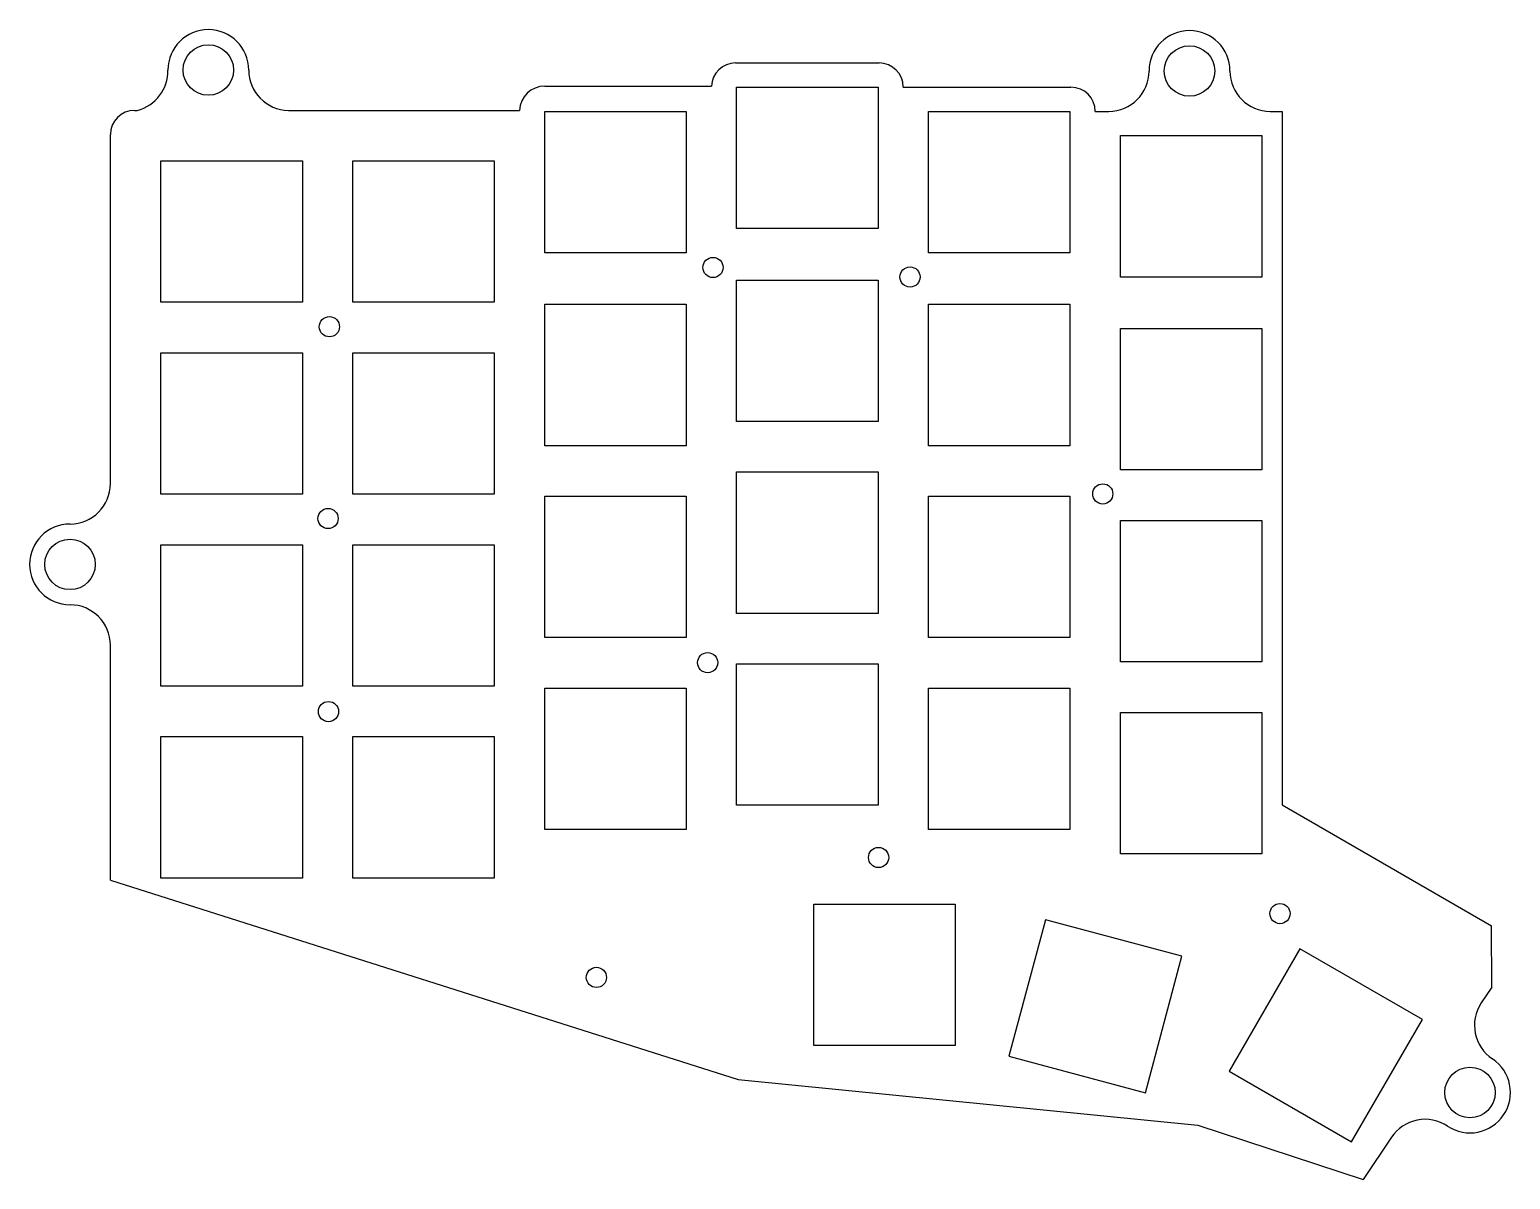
# Model space of a CAD drawing. Header units: millimetres. Extents: x -69 to 77, y -57 to 57.
import ezdxf

# ---------------------------------------------------------------- set-up
doc = ezdxf.new("R2010")
doc.units = ezdxf.units.MM
doc.layers.add('Shape2DView', color=7, linetype='CONTINUOUS')

msp = doc.modelspace()

# ---------------------------------------------------------------- linework, layer by layer
at = {"layer": 'Shape2DView'}
for p, q in [((0.492738, 53.9378), (14.6948, 53.9378)), ((-18.4052, 51.6378), (-1.90518, 51.6378)), ((0.594822, 51.5378), (14.5948, 51.5378)), ((0.594822, 37.5378), (0.594822, 51.5378)), ((14.5948, 51.5378), (14.5948, 37.5378)), ((17.0948, 51.5378), (33.6948, 51.5378)), ((-59.0052, 49.2378), (-58.7617, 49.2378)), ((-43.7865, 49.2378), (-20.9052, 49.2378)), ((-18.4052, 49.1378), (-4.40518, 49.1378)), ((-18.4052, 35.1378), (-18.4052, 49.1378)), ((-4.40518, 49.1378), (-4.40518, 35.1378)), ((19.5948, 49.1378), (33.5948, 49.1378)), ((19.5948, 35.1378), (19.5948, 49.1378)), ((33.5948, 49.1378), (33.5948, 35.1378)), ((36.0948, 49.1378), (37.4273, 49.1378)), ((53.4273, 49.1378), (54.5948, 49.1378)), ((54.5948, 49.1378), (54.5948, -19.5222)), ((-61.4052, 12.2871), (-61.4052, 46.8378)), ((38.5948, 46.7378), (52.5948, 46.7378)), ((38.5948, 32.7378), (38.5948, 46.7378)), ((52.5948, 46.7378), (52.5948, 32.7378)), ((-56.4052, 44.2378), (-42.4052, 44.2378)), ((-56.4052, 30.2378), (-56.4052, 44.2378)), ((-42.4052, 44.2378), (-42.4052, 30.2378)), ((-37.4052, 30.2378), (-37.4052, 44.2378)), ((-37.4052, 44.2378), (-23.4052, 44.2378)), ((-23.4052, 44.2378), (-23.4052, 30.2378)), ((14.5948, 37.5378), (0.594822, 37.5378)), ((-4.40518, 35.1378), (-18.4052, 35.1378)), ((33.5948, 35.1378), (19.5948, 35.1378)), ((0.594822, 32.4378), (14.5948, 32.4378)), ((0.594822, 18.4378), (0.594822, 32.4378)), ((14.5948, 32.4378), (14.5948, 18.4378)), ((52.5948, 32.7378), (38.5948, 32.7378)), ((-42.4052, 30.2378), (-56.4052, 30.2378)), ((-23.4052, 30.2378), (-37.4052, 30.2378)), ((-18.4052, 30.0378), (-4.40518, 30.0378)), ((-18.4052, 16.0378), (-18.4052, 30.0378)), ((-4.40518, 30.0378), (-4.40518, 16.0378)), ((19.5948, 30.0378), (33.5948, 30.0378)), ((19.5948, 16.0378), (19.5948, 30.0378)), ((33.5948, 30.0378), (33.5948, 16.0378)), ((38.5948, 27.6378), (52.5948, 27.6378)), ((38.5948, 13.6378), (38.5948, 27.6378)), ((52.5948, 27.6378), (52.5948, 13.6378)), ((-56.4052, 25.2378), (-42.4052, 25.2378)), ((-56.4052, 11.2378), (-56.4052, 25.2378)), ((-42.4052, 25.2378), (-42.4052, 11.2378)), ((-37.4052, 11.2378), (-37.4052, 25.2378)), ((-37.4052, 25.2378), (-23.4052, 25.2378)), ((-23.4052, 25.2378), (-23.4052, 11.2378)), ((14.5948, 18.4378), (0.594822, 18.4378)), ((-4.40518, 16.0378), (-18.4052, 16.0378)), ((33.5948, 16.0378), (19.5948, 16.0378)), ((0.594822, 13.4378), (14.5948, 13.4378)), ((0.594822, -0.562235), (0.594822, 13.4378)), ((14.5948, 13.4378), (14.5948, -0.562235)), ((52.5948, 13.6378), (38.5948, 13.6378)), ((-42.4052, 11.2378), (-56.4052, 11.2378)), ((-23.4052, 11.2378), (-37.4052, 11.2378)), ((-18.4052, 11.0378), (-4.40518, 11.0378)), ((-18.4052, -2.96224), (-18.4052, 11.0378)), ((-4.40518, 11.0378), (-4.40518, -2.96224)), ((19.5948, 11.0378), (33.5948, 11.0378)), ((19.5948, -2.96224), (19.5948, 11.0378)), ((33.5948, 11.0378), (33.5948, -2.96224)), ((38.5948, 8.63776), (52.5948, 8.63776)), ((38.5948, -5.36224), (38.5948, 8.63776)), ((52.5948, 8.63776), (52.5948, -5.36224)), ((-56.4052, 6.23776), (-42.4052, 6.23776)), ((-56.4052, -7.76224), (-56.4052, 6.23776)), ((-42.4052, 6.23776), (-42.4052, -7.76224)), ((-37.4052, -7.76224), (-37.4052, 6.23776)), ((-37.4052, 6.23776), (-23.4052, 6.23776)), ((-23.4052, 6.23776), (-23.4052, -7.76224)), ((14.5948, -0.562235), (0.594822, -0.562235)), ((-61.4052, -26.9622), (-61.4052, -3.71291)), ((-4.40518, -2.96224), (-18.4052, -2.96224)), ((33.5948, -2.96224), (19.5948, -2.96224)), ((0.594822, -5.56224), (14.5948, -5.56224)), ((0.594822, -19.5622), (0.594822, -5.56224)), ((14.5948, -5.56224), (14.5948, -19.5622)), ((52.5948, -5.36224), (38.5948, -5.36224)), ((-42.4052, -7.76224), (-56.4052, -7.76224)), ((-23.4052, -7.76224), (-37.4052, -7.76224)), ((-18.4052, -7.96224), (-4.40518, -7.96224)), ((-18.4052, -21.9622), (-18.4052, -7.96224)), ((-4.40518, -7.96224), (-4.40518, -21.9622)), ((19.5948, -7.96224), (33.5948, -7.96224)), ((19.5948, -21.9622), (19.5948, -7.96224)), ((33.5948, -7.96224), (33.5948, -21.9622)), ((38.5948, -10.3622), (52.5948, -10.3622)), ((38.5948, -24.3622), (38.5948, -10.3622)), ((52.5948, -10.3622), (52.5948, -24.3622)), ((-56.4052, -12.7622), (-42.4052, -12.7622)), ((-56.4052, -26.7622), (-56.4052, -12.7622)), ((-42.4052, -12.7622), (-42.4052, -26.7622)), ((-37.4052, -26.7622), (-37.4052, -12.7622)), ((-37.4052, -12.7622), (-23.4052, -12.7622)), ((-23.4052, -12.7622), (-23.4052, -26.7622)), ((14.5948, -19.5622), (0.594822, -19.5622)), ((54.5948, -19.5222), (75.3355, -31.492)), ((-4.40518, -21.9622), (-18.4052, -21.9622)), ((33.5948, -21.9622), (19.5948, -21.9622)), ((52.5948, -24.3622), (38.5948, -24.3622)), ((-61.4052, -26.9622), (0.734822, -46.7122)), ((-42.4052, -26.7622), (-56.4052, -26.7622)), ((-23.4052, -26.7622), (-37.4052, -26.7622)), ((8.23482, -29.3622), (22.2348, -29.3622)), ((8.23482, -43.3622), (8.23482, -29.3622)), ((22.2348, -29.3622), (22.2348, -43.3622)), ((31.1583, -30.8893), (27.5348, -44.4122)), ((44.6813, -34.5127), (31.1583, -30.8893)), ((75.3565, -37.5742), (75.3355, -31.492)), ((41.0578, -48.0357), (44.6813, -34.5127)), ((56.3578, -33.7613), (49.3578, -45.8857)), ((68.4821, -40.7613), (56.3578, -33.7613)), ((75.3565, -37.5742), (74.3182, -39.1267)), ((61.4821, -52.8857), (68.4821, -40.7613)), ((22.2348, -43.3622), (8.23482, -43.3622)), ((27.5348, -44.4122), (41.0578, -48.0357)), ((0.734822, -46.7122), (46.2448, -51.2222)), ((49.3578, -45.8857), (61.4821, -52.8857)), ((46.2448, -51.2222), (62.6348, -56.6022)), ((65.4263, -52.4283), (62.6348, -56.6022))]:
    msp.add_line(p, q, dxfattribs=at)
for centre, radius in [((-51.7143, 53.2378), 2.5), ((45.4273, 53.1378), 2.5), ((-1.74662, 33.6893), 1), ((17.7583, 32.7451), 1), ((-39.7283, 27.8225), 1), ((36.8405, 11.2668), 1), ((-39.8584, 8.82714), 1), ((-65.4052, 4.28709), 2.5), ((-2.27783, -5.43993), 1), ((-39.8174, -10.2832), 1), ((14.6467, -24.7269), 1), ((54.3863, -30.2873), 1), ((-13.292, -36.6028), 1), ((73.1958, -48.0003), 2.5)]:
    msp.add_circle(centre, radius, dxfattribs=at)
for centre, radius, start, end in [((-51.7143, 53.2378), 4, 0, 180), ((45.4273, 53.1378), 4, 0, 180), ((-59.7126, 53.1231), 4, -76.2472, 1.64288), ((-43.7143, 53.2371), 4, 179.991, -91.0338), ((0.492738, 51.5378), 2.4, 90, 177.612), ((14.6948, 51.5378), 2.4, 0, 90), ((37.4273, 53.1378), 4, -90, 0), ((53.4273, 53.1378), 4, 180, -90), ((-18.4072, 49.1378), 2.5, 89.9541, 177.708), ((33.6948, 49.1378), 2.4, 0, 90), ((-59.0052, 46.8378), 2.4, 90, -180), ((-65.4052, 12.2871), 4, -90, 0), ((-65.4052, 4.28709), 4, 90, -90), ((-65.4052, -3.71291), 4, 0, 90), ((77.6431, -41.3504), 4, 146.226, -123.774), ((73.1958, -48.0003), 4, -123.726, 56.2259), ((68.7512, -54.652), 4, 56.2259, 146.226)]:
    msp.add_arc(centre, radius, start, end, dxfattribs=at)

doc.saveas('drawing.dxf')
